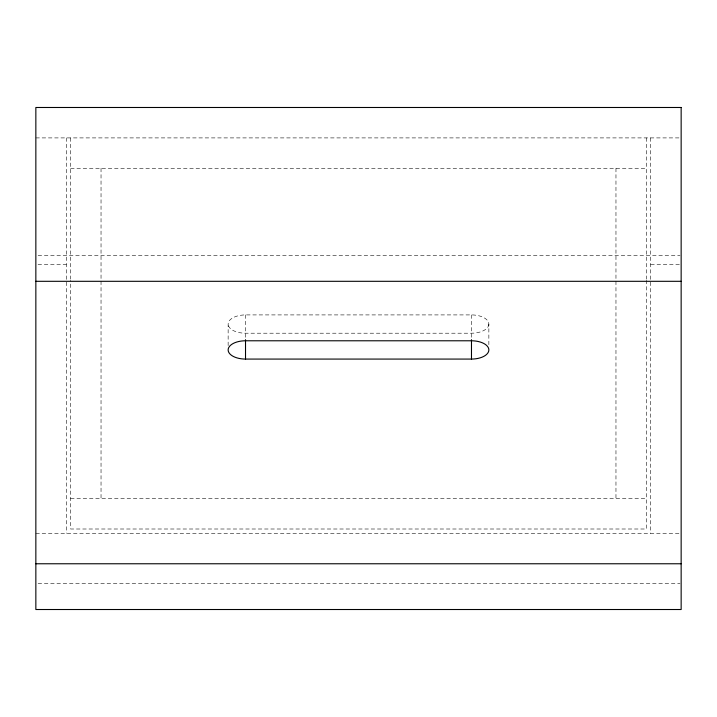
<?xml version="1.0" encoding="UTF-8"?>
<svg xmlns="http://www.w3.org/2000/svg" width="717" height="717" viewBox="0 0 717 717"><rect width="100%" height="100%" fill="white"/><g stroke="black" fill="none" stroke-linecap="round" stroke-linejoin="round"><path stroke-width="0.54" stroke-dasharray="3.58 2.69" d="M35.85 137.906L680.066 137.906M70.616 168.325L646.384 168.325M38.091 255.449L680.03 255.449M38.019 264.367L66.269 264.367M650.731 264.367L680.066 264.367M228.14 345.612L228.14 324.066A17.378 9.151 0 0 1 245.519 314.915L471.481 314.915A17.378 9.151 0 0 1 488.86 324.066L488.86 345.612M70.616 498.584L646.384 498.584M35.85 533.349L681.15 533.349M38.091 583.647L680.03 583.647M650.731 137.906L650.731 533.349M646.384 137.906L646.384 279.155M646.384 280.275L646.384 529.003L70.616 529.003L70.616 280.275M615.966 168.325L615.966 498.584M471.481 314.915L471.481 338.621M245.519 314.915L245.519 338.621M101.034 168.325L101.034 498.584M70.616 137.906L70.616 279.155M66.269 137.906L66.269 533.349M488.86 324.066A17.378 9.151 0 0 1 471.481 333.208L245.519 333.208A17.378 9.151 0 0 1 228.14 324.066"/><path stroke-width="1.08" d="M35.85 281.306L681.15 281.306M245.519 359.074L471.481 359.074A17.378 9.151 0 0 0 488.86 349.923A17.378 9.151 0 0 0 471.481 340.781L245.519 340.781A17.378 9.151 0 0 0 228.14 349.923A17.378 9.151 0 0 0 245.519 359.074L245.519 339.679M35.85 563.768L681.15 563.768M471.481 339.679L471.481 359.074M681.15 107.487L35.85 107.487L35.85 609.513L681.15 609.513L681.15 107.487"/></g></svg>
